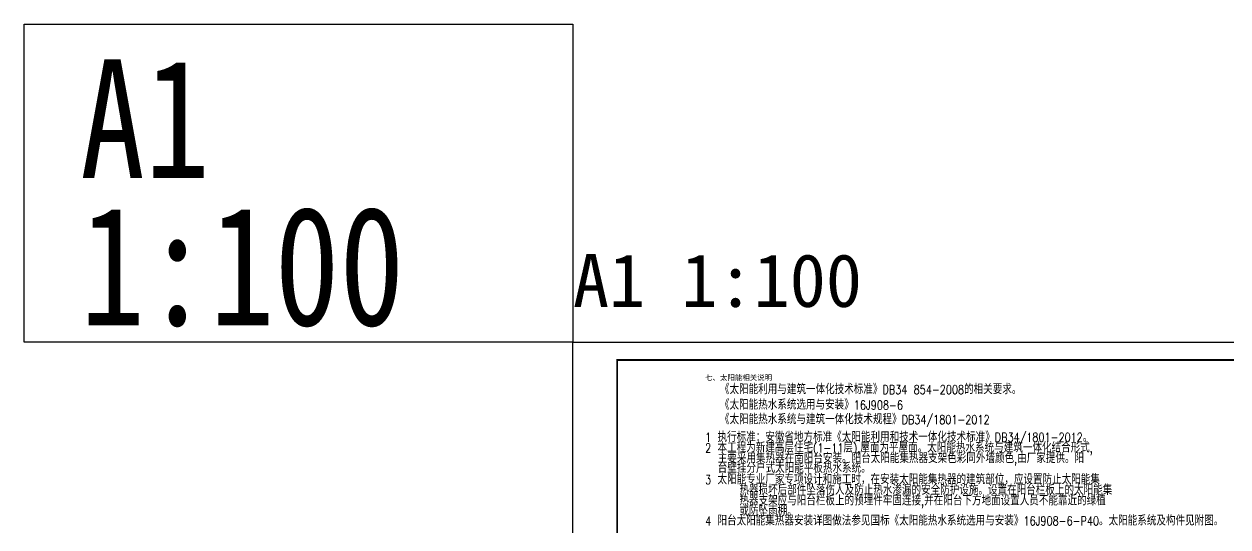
# Model space of a CAD drawing. Extents: x 27938 to 1507990, y 110129 to 923079.
# Drawn here: x 389997 to 457993, y 459212 to 487657 of the extents above; entities that cross this region are included whole.
import ezdxf

# ---------------------------------------------------------------- set-up
doc = ezdxf.new("R2010")
doc.units = 0
doc.header["$LTSCALE"] = 1000
doc.header["$MEASUREMENT"] = 0
for name, color, linetype in [('0s_水标注', 7, 'Continuous'), ('7', 7, 'Continuous'), ('图框', 140, 'Continuous')]:
    doc.layers.add(name, color=color, linetype=linetype)
doc.layers.add('yichutu', color=7, linetype='Continuous', true_color=0xffffff, plot=False)
doc.styles.add('_TCH_LABEL', font='simhei.ttf')
doc.styles.add('CC', font='', dxfattribs={"height": 400})
doc.styles.add('HZ', font='txt', dxfattribs={"bigfont": 'hztxt'})
doc.styles.add('黑体', font='simhei.ttf')
doc.styles.get('CC').set_extended_font_data('SimSun')

# ---------------------------------------------------------------- blocks, each defined once
blk = doc.blocks.new('TK')
at = {"layer": '图框'}
blk.add_lwpolyline([(465375, 548714), (549475, 548714), (549475, 489314), (465375, 489314)], close=True, dxfattribs=at)
blk.add_lwpolyline([(465375, 548714), (549475, 548714), (549475, 489314), (465375, 489314)], close=True, dxfattribs=at)
at = {"layer": '图框', "const_width": 100}
blk.add_lwpolyline([(548475, 490314), (548475, 547714), (467875, 547714), (467875, 490314)], close=True, dxfattribs=at)
blk = doc.blocks.new('yct-841-594-84100-59399.9999999999-100-1000.0')
at = {"layer": 'yichutu', "color": 7, "true_color": 0xffffff}
blk.add_lwpolyline([(0, 0), (0, 59400), (84100, 59400), (84100, 0)], close=True, dxfattribs=at)
at = {"layer": 'yichutu', "color": 7, "true_color": 0xffffff, "style": '_TCH_LABEL'}
blk.add_text('A1 1:100', height=3000, dxfattribs=at).set_placement((0, 61400))

msp = doc.modelspace()

# ---------------------------------------------------------------- linework, layer by layer
at = {"layer": '图框', "color": 2}
msp.add_lwpolyline([(420997.4, 469657), (389997.4, 469657), (389997.4, 487657), (420997.4, 487657)], close=True, dxfattribs=at)

# ---------------------------------------------------------------- block references
msp.add_blockref('TK', (-44377.6, -79056.7))
at = {"layer": 'yichutu'}
msp.add_blockref('yct-841-594-84100-59399.9999999999-100-1000.0', (420997.4, 410257), dxfattribs=at)

# ---------------------------------------------------------------- texts
at = {"layer": '0s_水标注', "style": 'HZ', "width": 0.8}
for s, p in [('《太阳能利用与建筑一体化技术标准》DB34 854-2008的相关要求。', (429300.3, 466729.9)), ('《太阳能热水系统与建筑一体化技术规程》DB34/1801-2012', (429300.3, 465032.2)), ('1 执行标准：安徽省地方标准《太阳能利用和技术一体化技术标准》DB34/1801-2012。 ', (428464.3, 464031.4)), ('2 本工程为新建高层住宅(1-11层),屋面为平屋面。太阳能热水系统与建筑一体化结合形式,', (428464.3, 463431.4)), ('  主要采用集热器在南阳台安装。阳台太阳能集热器支架色彩同外墙颜色,由厂家提供。阳', (428464.3, 462831.4)), ('  台壁挂分户式太阳能平板热水系统。', (428464.3, 462276.8)), ('3 太阳能专业厂家专项设计和施工时，在安装太阳能集热器的建筑部位，应设置防止太阳能集', (428464.3, 461635.8)), ('     热器损坏后部件坠落伤人及防止热水渗漏的安全防护设施。设置在阳台栏板上的太阳能集', (428464.3, 461035.8)), ('     热器支架应与阳台栏板上的预埋件牢固连接,并在阳台下方地面设置人员不能靠近的绿植', (428464.3, 460435.8)), ('     或防坠雨棚。 ', (428464.3, 459831.6))]:
    msp.add_text(s, height=500, dxfattribs=at).set_placement(p)
at = {"layer": '0s_水标注', "color": 1, "style": 'HZ', "width": 0.8}
for s, p in [('《太阳能热水系统选用与安装》16J908-6', (429300.3, 465857.2)), ('4 阳台太阳能集热器安装详图做法参见国标《太阳能热水系统选用与安装》16J908-6-P40。太阳能系统及构件见附图。', (428464.3, 459301.8))]:
    msp.add_text(s, height=500, dxfattribs=at).set_placement(p)
at = {"layer": '7', "color": 7, "style": 'CC'}
msp.add_text('七、太阳能相关说明', height=300, dxfattribs=at).set_placement((428464.3, 467507.8))
at = {"layer": '图框', "color": 2, "style": '黑体', "width": 0.8}
for s, p in [('A1', (393160.6, 478939.7)), ('1:100', (393160.6, 470613.6))]:
    msp.add_text(s, height=6729.45, dxfattribs=at).set_placement(p)

doc.saveas('drawing.dxf')
